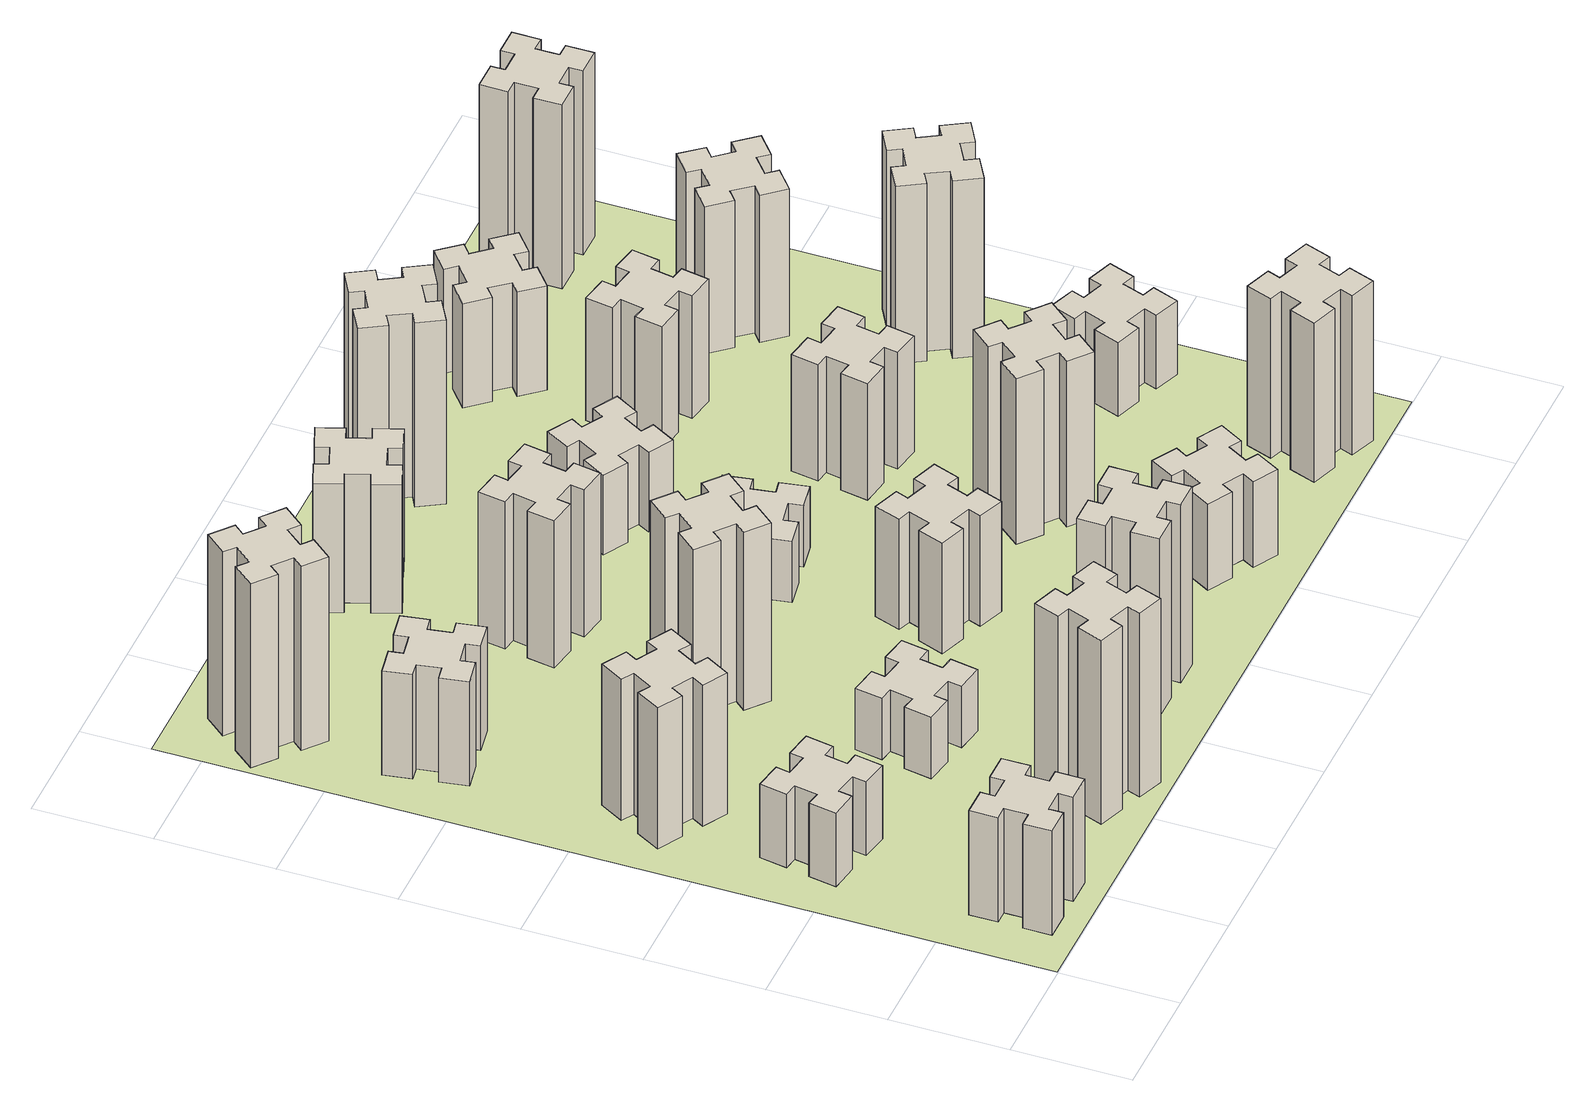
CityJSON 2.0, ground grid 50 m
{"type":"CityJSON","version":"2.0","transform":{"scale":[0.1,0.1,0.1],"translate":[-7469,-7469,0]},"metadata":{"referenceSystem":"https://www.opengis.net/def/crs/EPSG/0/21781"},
"CityObjects":{
"building1":{"type":"Building","attributes":{"class":"1000","function":"1000","usage":"1000","yearOfConstruction":2016,"roofType":"1000","measuredHeight":51,"storeysAboveGround":30,"storeysBelowGround":0},"geometry":[{"type":"Solid","lod":"1","boundaries":[[[[0,1,2,3,4,5,6,7,8,9,10,11,12,13,14,15,16,17,18,19]],[[17,16,20,21]],[[16,15,22,20]],[[15,14,23,22]],[[14,13,24,23]],[[13,12,25,24]],[[12,11,26,25]],[[11,10,27,26]],[[10,9,28,27]],[[9,8,29,28]],[[8,7,30,29]],[[7,6,31,30]],[[6,5,32,31]],[[5,4,33,32]],[[4,3,34,33]],[[3,2,35,34]],[[2,1,36,35]],[[1,0,37,36]],[[0,19,38,37]],[[19,18,39,38]],[[18,17,21,39]],[[24,25,26,27,28,29,30,31,32,33,34,35,36,37,38,39,21,20,22,23]]]]}]},
"building2":{"type":"Building","attributes":{"class":"1000","function":"1000","usage":"1000","yearOfConstruction":2016,"roofType":"1000","measuredHeight":36,"storeysAboveGround":30,"storeysBelowGround":0},"geometry":[{"type":"Solid","lod":"1","boundaries":[[[[40,41,42,43,44,45,46,47,48,49,50,51,52,53,54,55,56,57,58,59]],[[57,56,60,61]],[[56,55,62,60]],[[55,54,63,62]],[[54,53,64,63]],[[53,52,65,64]],[[52,51,66,65]],[[51,50,67,66]],[[50,49,68,67]],[[49,48,69,68]],[[48,47,70,69]],[[47,46,71,70]],[[46,45,72,71]],[[45,44,73,72]],[[44,43,74,73]],[[43,42,75,74]],[[42,41,76,75]],[[41,40,77,76]],[[40,59,78,77]],[[59,58,79,78]],[[58,57,61,79]],[[64,65,66,67,68,69,70,71,72,73,74,75,76,77,78,79,61,60,62,63]]]]}]},
"building3":{"type":"Building","attributes":{"class":"1000","function":"1000","usage":"1000","yearOfConstruction":2016,"roofType":"1000","measuredHeight":69,"storeysAboveGround":30,"storeysBelowGround":0},"geometry":[{"type":"Solid","lod":"1","boundaries":[[[[80,81,82,83,84,85,86,87,88,89,90,91,92,93,94,95,96,97,98,99]],[[97,96,100,101]],[[96,95,102,100]],[[95,94,103,102]],[[94,93,104,103]],[[93,92,105,104]],[[92,91,106,105]],[[91,90,107,106]],[[90,89,108,107]],[[89,88,109,108]],[[88,87,110,109]],[[87,86,111,110]],[[86,85,112,111]],[[85,84,113,112]],[[84,83,114,113]],[[83,82,115,114]],[[82,81,116,115]],[[81,80,117,116]],[[80,99,118,117]],[[99,98,119,118]],[[98,97,101,119]],[[104,105,106,107,108,109,110,111,112,113,114,115,116,117,118,119,101,100,102,103]]]]}]},
"building4":{"type":"Building","attributes":{"class":"1000","function":"1000","usage":"1000","yearOfConstruction":2016,"roofType":"1000","measuredHeight":51,"storeysAboveGround":30,"storeysBelowGround":0},"geometry":[{"type":"Solid","lod":"1","boundaries":[[[[120,121,122,123,124,125,126,127,128,129,130,131,132,133,134,135,136,137,138,139]],[[137,136,140,141]],[[136,135,142,140]],[[135,134,143,142]],[[134,133,144,143]],[[133,132,145,144]],[[132,131,146,145]],[[131,130,147,146]],[[130,129,148,147]],[[129,128,149,148]],[[128,127,150,149]],[[127,126,151,150]],[[126,125,152,151]],[[125,124,153,152]],[[124,123,154,153]],[[123,122,155,154]],[[122,121,156,155]],[[121,120,157,156]],[[120,139,158,157]],[[139,138,159,158]],[[138,137,141,159]],[[144,145,146,147,148,149,150,151,152,153,154,155,156,157,158,159,141,140,142,143]]]]}]},
"building5":{"type":"Building","attributes":{"class":"1000","function":"1000","usage":"1000","yearOfConstruction":2016,"roofType":"1000","measuredHeight":90,"storeysAboveGround":30,"storeysBelowGround":0},"geometry":[{"type":"Solid","lod":"1","boundaries":[[[[160,161,162,163,164,165,166,167,168,169,170,171,172,173,174,175,176,177,178,179]],[[177,176,180,181]],[[176,175,182,180]],[[175,174,183,182]],[[174,173,184,183]],[[173,172,185,184]],[[172,171,186,185]],[[171,170,187,186]],[[170,169,188,187]],[[169,168,189,188]],[[168,167,190,189]],[[167,166,191,190]],[[166,165,192,191]],[[165,164,193,192]],[[164,163,194,193]],[[163,162,195,194]],[[162,161,196,195]],[[161,160,197,196]],[[160,179,198,197]],[[179,178,199,198]],[[178,177,181,199]],[[184,185,186,187,188,189,190,191,192,193,194,195,196,197,198,199,181,180,182,183]]]]}]},
"building6":{"type":"Building","attributes":{"class":"1000","function":"1000","usage":"1000","yearOfConstruction":2016,"roofType":"1000","measuredHeight":90,"storeysAboveGround":30,"storeysBelowGround":0},"geometry":[{"type":"Solid","lod":"1","boundaries":[[[[200,201,202,203,204,205,206,207,208,209,210,211,212,213,214,215,216,217,218,219]],[[217,216,220,221]],[[216,215,222,220]],[[215,214,223,222]],[[214,213,224,223]],[[213,212,225,224]],[[212,211,226,225]],[[211,210,227,226]],[[210,209,228,227]],[[209,208,229,228]],[[208,207,230,229]],[[207,206,231,230]],[[206,205,232,231]],[[205,204,233,232]],[[204,203,234,233]],[[203,202,235,234]],[[202,201,236,235]],[[201,200,237,236]],[[200,219,238,237]],[[219,218,239,238]],[[218,217,221,239]],[[224,225,226,227,228,229,230,231,232,233,234,235,236,237,238,239,221,220,222,223]]]]}]},
"building7":{"type":"Building","attributes":{"class":"1000","function":"1000","usage":"1000","yearOfConstruction":2016,"roofType":"1000","measuredHeight":30,"storeysAboveGround":30,"storeysBelowGround":0},"geometry":[{"type":"Solid","lod":"1","boundaries":[[[[240,241,242,243,244,245,246,247,248,249,250,251,252,253,254,255,256,257,258,259]],[[257,256,260,261]],[[256,255,262,260]],[[255,254,263,262]],[[254,253,264,263]],[[253,252,265,264]],[[252,251,266,265]],[[251,250,267,266]],[[250,249,268,267]],[[249,248,269,268]],[[248,247,270,269]],[[247,246,271,270]],[[246,245,272,271]],[[245,244,273,272]],[[244,243,274,273]],[[243,242,275,274]],[[242,241,276,275]],[[241,240,277,276]],[[240,259,278,277]],[[259,258,279,278]],[[258,257,261,279]],[[264,265,266,267,268,269,270,271,272,273,274,275,276,277,278,279,261,260,262,263]]]]}]},
"building8":{"type":"Building","attributes":{"class":"1000","function":"1000","usage":"1000","yearOfConstruction":2016,"roofType":"1000","measuredHeight":87,"storeysAboveGround":30,"storeysBelowGround":0},"geometry":[{"type":"Solid","lod":"1","boundaries":[[[[280,281,282,283,284,285,286,287,288,289,290,291,292,293,294,295,296,297,298,299]],[[297,296,300,301]],[[296,295,302,300]],[[295,294,303,302]],[[294,293,304,303]],[[293,292,305,304]],[[292,291,306,305]],[[291,290,307,306]],[[290,289,308,307]],[[289,288,309,308]],[[288,287,310,309]],[[287,286,311,310]],[[286,285,312,311]],[[285,284,313,312]],[[284,283,314,313]],[[283,282,315,314]],[[282,281,316,315]],[[281,280,317,316]],[[280,299,318,317]],[[299,298,319,318]],[[298,297,301,319]],[[304,305,306,307,308,309,310,311,312,313,314,315,316,317,318,319,301,300,302,303]]]]}]},
"building9":{"type":"Building","attributes":{"class":"1000","function":"1000","usage":"1000","yearOfConstruction":2016,"roofType":"1000","measuredHeight":87,"storeysAboveGround":30,"storeysBelowGround":0},"geometry":[{"type":"Solid","lod":"1","boundaries":[[[[320,321,322,323,324,325,326,327,328,329,330,331,332,333,334,335,336,337,338,339]],[[337,336,340,341]],[[336,335,342,340]],[[335,334,343,342]],[[334,333,344,343]],[[333,332,345,344]],[[332,331,346,345]],[[331,330,347,346]],[[330,329,348,347]],[[329,328,349,348]],[[328,327,350,349]],[[327,326,351,350]],[[326,325,352,351]],[[325,324,353,352]],[[324,323,354,353]],[[323,322,355,354]],[[322,321,356,355]],[[321,320,357,356]],[[320,339,358,357]],[[339,338,359,358]],[[338,337,341,359]],[[344,345,346,347,348,349,350,351,352,353,354,355,356,357,358,359,341,340,342,343]]]]}]},
"building10":{"type":"Building","attributes":{"class":"1000","function":"1000","usage":"1000","yearOfConstruction":2016,"roofType":"1000","measuredHeight":72,"storeysAboveGround":30,"storeysBelowGround":0},"geometry":[{"type":"Solid","lod":"1","boundaries":[[[[360,361,362,363,364,365,366,367,368,369,370,371,372,373,374,375,376,377,378,379]],[[377,376,380,381]],[[376,375,382,380]],[[375,374,383,382]],[[374,373,384,383]],[[373,372,385,384]],[[372,371,386,385]],[[371,370,387,386]],[[370,369,388,387]],[[369,368,389,388]],[[368,367,390,389]],[[367,366,391,390]],[[366,365,392,391]],[[365,364,393,392]],[[364,363,394,393]],[[363,362,395,394]],[[362,361,396,395]],[[361,360,397,396]],[[360,379,398,397]],[[379,378,399,398]],[[378,377,381,399]],[[384,385,386,387,388,389,390,391,392,393,394,395,396,397,398,399,381,380,382,383]]]]}]},
"building11":{"type":"Building","attributes":{"class":"1000","function":"1000","usage":"1000","yearOfConstruction":2016,"roofType":"1000","measuredHeight":63,"storeysAboveGround":30,"storeysBelowGround":0},"geometry":[{"type":"Solid","lod":"1","boundaries":[[[[400,401,402,403,404,405,406,407,408,409,410,411,412,413,414,415,416,417,418,419]],[[417,416,420,421]],[[416,415,422,420]],[[415,414,423,422]],[[414,413,424,423]],[[413,412,425,424]],[[412,411,426,425]],[[411,410,427,426]],[[410,409,428,427]],[[409,408,429,428]],[[408,407,430,429]],[[407,406,431,430]],[[406,405,432,431]],[[405,404,433,432]],[[404,403,434,433]],[[403,402,435,434]],[[402,401,436,435]],[[401,400,437,436]],[[400,419,438,437]],[[419,418,439,438]],[[418,417,421,439]],[[424,425,426,427,428,429,430,431,432,433,434,435,436,437,438,439,421,420,422,423]]]]}]},
"building12":{"type":"Building","attributes":{"class":"1000","function":"1000","usage":"1000","yearOfConstruction":2016,"roofType":"1000","measuredHeight":54,"storeysAboveGround":30,"storeysBelowGround":0},"geometry":[{"type":"Solid","lod":"1","boundaries":[[[[440,441,442,443,444,445,446,447,448,449,450,451,452,453,454,455,456,457,458,459]],[[457,456,460,461]],[[456,455,462,460]],[[455,454,463,462]],[[454,453,464,463]],[[453,452,465,464]],[[452,451,466,465]],[[451,450,467,466]],[[450,449,468,467]],[[449,448,469,468]],[[448,447,470,469]],[[447,446,471,470]],[[446,445,472,471]],[[445,444,473,472]],[[444,443,474,473]],[[443,442,475,474]],[[442,441,476,475]],[[441,440,477,476]],[[440,459,478,477]],[[459,458,479,478]],[[458,457,461,479]],[[464,465,466,467,468,469,470,471,472,473,474,475,476,477,478,479,461,460,462,463]]]]}]},
"building13":{"type":"Building","attributes":{"class":"1000","function":"1000","usage":"1000","yearOfConstruction":2016,"roofType":"1000","measuredHeight":30,"storeysAboveGround":30,"storeysBelowGround":0},"geometry":[{"type":"Solid","lod":"1","boundaries":[[[[480,481,482,483,484,485,486,487,488,489,490,491,492,493,494,495,496,497,498,499]],[[497,496,500,501]],[[496,495,502,500]],[[495,494,503,502]],[[494,493,504,503]],[[493,492,505,504]],[[492,491,506,505]],[[491,490,507,506]],[[490,489,508,507]],[[489,488,509,508]],[[488,487,510,509]],[[487,486,511,510]],[[486,485,512,511]],[[485,484,513,512]],[[484,483,514,513]],[[483,482,515,514]],[[482,481,516,515]],[[481,480,517,516]],[[480,499,518,517]],[[499,498,519,518]],[[498,497,501,519]],[[504,505,506,507,508,509,510,511,512,513,514,515,516,517,518,519,501,500,502,503]]]]}]},
"building14":{"type":"Building","attributes":{"class":"1000","function":"1000","usage":"1000","yearOfConstruction":2016,"roofType":"1000","measuredHeight":42,"storeysAboveGround":30,"storeysBelowGround":0},"geometry":[{"type":"Solid","lod":"1","boundaries":[[[[520,521,522,523,524,525,526,527,528,529,530,531,532,533,534,535,536,537,538,539]],[[537,536,540,541]],[[536,535,542,540]],[[535,534,543,542]],[[534,533,544,543]],[[533,532,545,544]],[[532,531,546,545]],[[531,530,547,546]],[[530,529,548,547]],[[529,528,549,548]],[[528,527,550,549]],[[527,526,551,550]],[[526,525,552,551]],[[525,524,553,552]],[[524,523,554,553]],[[523,522,555,554]],[[522,521,556,555]],[[521,520,557,556]],[[520,539,558,557]],[[539,538,559,558]],[[538,537,541,559]],[[544,545,546,547,548,549,550,551,552,553,554,555,556,557,558,559,541,540,542,543]]]]}]},
"building15":{"type":"Building","attributes":{"class":"1000","function":"1000","usage":"1000","yearOfConstruction":2016,"roofType":"1000","measuredHeight":39,"storeysAboveGround":30,"storeysBelowGround":0},"geometry":[{"type":"Solid","lod":"1","boundaries":[[[[560,561,562,563,564,565,566,567,568,569,570,571,572,573,574,575,576,577,578,579]],[[577,576,580,581]],[[576,575,582,580]],[[575,574,583,582]],[[574,573,584,583]],[[573,572,585,584]],[[572,571,586,585]],[[571,570,587,586]],[[570,569,588,587]],[[569,568,589,588]],[[568,567,590,589]],[[567,566,591,590]],[[566,565,592,591]],[[565,564,593,592]],[[564,563,594,593]],[[563,562,595,594]],[[562,561,596,595]],[[561,560,597,596]],[[560,579,598,597]],[[579,578,599,598]],[[578,577,581,599]],[[584,585,586,587,588,589,590,591,592,593,594,595,596,597,598,599,581,580,582,583]]]]}]},
"building16":{"type":"Building","attributes":{"class":"1000","function":"1000","usage":"1000","yearOfConstruction":2016,"roofType":"1000","measuredHeight":90,"storeysAboveGround":30,"storeysBelowGround":0},"geometry":[{"type":"Solid","lod":"1","boundaries":[[[[600,601,602,603,604,605,606,607,608,609,610,611,612,613,614,615,616,617,618,619]],[[617,616,620,621]],[[616,615,622,620]],[[615,614,623,622]],[[614,613,624,623]],[[613,612,625,624]],[[612,611,626,625]],[[611,610,627,626]],[[610,609,628,627]],[[609,608,629,628]],[[608,607,630,629]],[[607,606,631,630]],[[606,605,632,631]],[[605,604,633,632]],[[604,603,634,633]],[[603,602,635,634]],[[602,601,636,635]],[[601,600,637,636]],[[600,619,638,637]],[[619,618,639,638]],[[618,617,621,639]],[[624,625,626,627,628,629,630,631,632,633,634,635,636,637,638,639,621,620,622,623]]]]}]},
"building17":{"type":"Building","attributes":{"class":"1000","function":"1000","usage":"1000","yearOfConstruction":2016,"roofType":"1000","measuredHeight":81,"storeysAboveGround":30,"storeysBelowGround":0},"geometry":[{"type":"Solid","lod":"1","boundaries":[[[[640,641,642,643,644,645,646,647,648,649,650,651,652,653,654,655,656,657,658,659]],[[657,656,660,661]],[[656,655,662,660]],[[655,654,663,662]],[[654,653,664,663]],[[653,652,665,664]],[[652,651,666,665]],[[651,650,667,666]],[[650,649,668,667]],[[649,648,669,668]],[[648,647,670,669]],[[647,646,671,670]],[[646,645,672,671]],[[645,644,673,672]],[[644,643,674,673]],[[643,642,675,674]],[[642,641,676,675]],[[641,640,677,676]],[[640,659,678,677]],[[659,658,679,678]],[[658,657,661,679]],[[664,665,666,667,668,669,670,671,672,673,674,675,676,677,678,679,661,660,662,663]]]]}]},
"building18":{"type":"Building","attributes":{"class":"1000","function":"1000","usage":"1000","yearOfConstruction":2016,"roofType":"1000","measuredHeight":57,"storeysAboveGround":30,"storeysBelowGround":0},"geometry":[{"type":"Solid","lod":"1","boundaries":[[[[680,681,682,683,684,685,686,687,688,689,690,691,692,693,694,695,696,697,698,699]],[[697,696,700,701]],[[696,695,702,700]],[[695,694,703,702]],[[694,693,704,703]],[[693,692,705,704]],[[692,691,706,705]],[[691,690,707,706]],[[690,689,708,707]],[[689,688,709,708]],[[688,687,710,709]],[[687,686,711,710]],[[686,685,712,711]],[[685,684,713,712]],[[684,683,714,713]],[[683,682,715,714]],[[682,681,716,715]],[[681,680,717,716]],[[680,699,718,717]],[[699,698,719,718]],[[698,697,701,719]],[[704,705,706,707,708,709,710,711,712,713,714,715,716,717,718,719,701,700,702,703]]]]}]},
"building19":{"type":"Building","attributes":{"class":"1000","function":"1000","usage":"1000","yearOfConstruction":2016,"roofType":"1000","measuredHeight":60,"storeysAboveGround":30,"storeysBelowGround":0},"geometry":[{"type":"Solid","lod":"1","boundaries":[[[[720,721,722,723,724,725,726,727,728,729,730,731,732,733,734,735,736,737,738,739]],[[737,736,740,741]],[[736,735,742,740]],[[735,734,743,742]],[[734,733,744,743]],[[733,732,745,744]],[[732,731,746,745]],[[731,730,747,746]],[[730,729,748,747]],[[729,728,749,748]],[[728,727,750,749]],[[727,726,751,750]],[[726,725,752,751]],[[725,724,753,752]],[[724,723,754,753]],[[723,722,755,754]],[[722,721,756,755]],[[721,720,757,756]],[[720,739,758,757]],[[739,738,759,758]],[[738,737,741,759]],[[744,745,746,747,748,749,750,751,752,753,754,755,756,757,758,759,741,740,742,743]]]]}]},
"building20":{"type":"Building","attributes":{"class":"1000","function":"1000","usage":"1000","yearOfConstruction":2016,"roofType":"1000","measuredHeight":78,"storeysAboveGround":30,"storeysBelowGround":0},"geometry":[{"type":"Solid","lod":"1","boundaries":[[[[760,761,762,763,764,765,766,767,768,769,770,771,772,773,774,775,776,777,778,779]],[[777,776,780,781]],[[776,775,782,780]],[[775,774,783,782]],[[774,773,784,783]],[[773,772,785,784]],[[772,771,786,785]],[[771,770,787,786]],[[770,769,788,787]],[[769,768,789,788]],[[768,767,790,789]],[[767,766,791,790]],[[766,765,792,791]],[[765,764,793,792]],[[764,763,794,793]],[[763,762,795,794]],[[762,761,796,795]],[[761,760,797,796]],[[760,779,798,797]],[[779,778,799,798]],[[778,777,781,799]],[[784,785,786,787,788,789,790,791,792,793,794,795,796,797,798,799,781,780,782,783]]]]}]},
"building21":{"type":"Building","attributes":{"class":"1000","function":"1000","usage":"1000","yearOfConstruction":2016,"roofType":"1000","measuredHeight":51,"storeysAboveGround":30,"storeysBelowGround":0},"geometry":[{"type":"Solid","lod":"1","boundaries":[[[[800,801,802,803,804,805,806,807,808,809,810,811,812,813,814,815,816,817,818,819]],[[817,816,820,821]],[[816,815,822,820]],[[815,814,823,822]],[[814,813,824,823]],[[813,812,825,824]],[[812,811,826,825]],[[811,810,827,826]],[[810,809,828,827]],[[809,808,829,828]],[[808,807,830,829]],[[807,806,831,830]],[[806,805,832,831]],[[805,804,833,832]],[[804,803,834,833]],[[803,802,835,834]],[[802,801,836,835]],[[801,800,837,836]],[[800,819,838,837]],[[819,818,839,838]],[[818,817,821,839]],[[824,825,826,827,828,829,830,831,832,833,834,835,836,837,838,839,821,820,822,823]]]]}]},
"building22":{"type":"Building","attributes":{"class":"1000","function":"1000","usage":"1000","yearOfConstruction":2016,"roofType":"1000","measuredHeight":36,"storeysAboveGround":30,"storeysBelowGround":0},"geometry":[{"type":"Solid","lod":"1","boundaries":[[[[840,841,842,843,844,845,846,847,848,849,850,851,852,853,854,855,856,857,858,859]],[[857,856,860,861]],[[856,855,862,860]],[[855,854,863,862]],[[854,853,864,863]],[[853,852,865,864]],[[852,851,866,865]],[[851,850,867,866]],[[850,849,868,867]],[[849,848,869,868]],[[848,847,870,869]],[[847,846,871,870]],[[846,845,872,871]],[[845,844,873,872]],[[844,843,874,873]],[[843,842,875,874]],[[842,841,876,875]],[[841,840,877,876]],[[840,859,878,877]],[[859,858,879,878]],[[858,857,861,879]],[[864,865,866,867,868,869,870,871,872,873,874,875,876,877,878,879,861,860,862,863]]]]}]},
"building23":{"type":"Building","attributes":{"class":"1000","function":"1000","usage":"1000","yearOfConstruction":2016,"roofType":"1000","measuredHeight":87,"storeysAboveGround":30,"storeysBelowGround":0},"geometry":[{"type":"Solid","lod":"1","boundaries":[[[[880,881,882,883,884,885,886,887,888,889,890,891,892,893,894,895,896,897,898,899]],[[897,896,900,901]],[[896,895,902,900]],[[895,894,903,902]],[[894,893,904,903]],[[893,892,905,904]],[[892,891,906,905]],[[891,890,907,906]],[[890,889,908,907]],[[889,888,909,908]],[[888,887,910,909]],[[887,886,911,910]],[[886,885,912,911]],[[885,884,913,912]],[[884,883,914,913]],[[883,882,915,914]],[[882,881,916,915]],[[881,880,917,916]],[[880,899,918,917]],[[899,898,919,918]],[[898,897,901,919]],[[904,905,906,907,908,909,910,911,912,913,914,915,916,917,918,919,901,900,902,903]]]]}]},
"building24":{"type":"Building","attributes":{"class":"1000","function":"1000","usage":"1000","yearOfConstruction":2016,"roofType":"1000","measuredHeight":72,"storeysAboveGround":30,"storeysBelowGround":0},"geometry":[{"type":"Solid","lod":"1","boundaries":[[[[920,921,922,923,924,925,926,927,928,929,930,931,932,933,934,935,936,937,938,939]],[[937,936,940,941]],[[936,935,942,940]],[[935,934,943,942]],[[934,933,944,943]],[[933,932,945,944]],[[932,931,946,945]],[[931,930,947,946]],[[930,929,948,947]],[[929,928,949,948]],[[928,927,950,949]],[[927,926,951,950]],[[926,925,952,951]],[[925,924,953,952]],[[924,923,954,953]],[[923,922,955,954]],[[922,921,956,955]],[[921,920,957,956]],[[920,939,958,957]],[[939,938,959,958]],[[938,937,941,959]],[[944,945,946,947,948,949,950,951,952,953,954,955,956,957,958,959,941,940,942,943]]]]}]},
"building25":{"type":"Building","attributes":{"class":"1000","function":"1000","usage":"1000","yearOfConstruction":2016,"roofType":"1000","measuredHeight":90,"storeysAboveGround":30,"storeysBelowGround":0},"geometry":[{"type":"Solid","lod":"1","boundaries":[[[[960,961,962,963,964,965,966,967,968,969,970,971,972,973,974,975,976,977,978,979]],[[977,976,980,981]],[[976,975,982,980]],[[975,974,983,982]],[[974,973,984,983]],[[973,972,985,984]],[[972,971,986,985]],[[971,970,987,986]],[[970,969,988,987]],[[969,968,989,988]],[[968,967,990,989]],[[967,966,991,990]],[[966,965,992,991]],[[965,964,993,992]],[[964,963,994,993]],[[963,962,995,994]],[[962,961,996,995]],[[961,960,997,996]],[[960,979,998,997]],[[979,978,999,998]],[[978,977,981,999]],[[984,985,986,987,988,989,990,991,992,993,994,995,996,997,998,999,981,980,982,983]]]]}]},
"landuse1":{"type":"LandUse","attributes":{"name":"plot1","function":"1010"},"geometry":[{"type":"MultiSurface","lod":"1","boundaries":[[[1000,1001,1002,1003]]]}]}
},
"vertices":[
[265,325,0],[265,225,0],[205,225,0],[205,105,0],[325,105,0],[325,165,0],[425,165,0],[425,105,0],[545,105,0],[545,225,0],[485,225,0],[485,325,0],[545,325,0],[545,445,0],[425,445,0],[425,385,0],[325,385,0],[325,445,0],[205,445,0],[205,325,0],[325,385,510],[325,445,510],[425,385,510],[425,445,510],[545,445,510],[545,325,510],[485,325,510],[485,225,510],[545,225,510],[545,105,510],[425,105,510],[425,165,510],[325,165,510],[325,105,510],[205,105,510],[205,225,510],[265,225,510],[265,325,510],[205,325,510],[205,445,510],
[307,1016,0],[405,998,0],[395,939,0],[513,918,0],[534,1037,0],[475,1047,0],[492,1145,0],[551,1135,0],[572,1253,0],[454,1274,0],[444,1215,0],[345,1232,0],[356,1291,0],[237,1312,0],[217,1194,0],[276,1184,0],[258,1085,0],[199,1096,0],[178,977,0],[297,957,0],[258,1085,360],[199,1096,360],[276,1184,360],[217,1194,360],[237,1312,360],[356,1291,360],[345,1232,360],[444,1215,360],[454,1274,360],[572,1253,360],[551,1135,360],[492,1145,360],[475,1047,360],[534,1037,360],[513,918,360],[395,939,360],[405,998,360],[307,1016,360],[297,957,360],[178,977,360],
[474,1826,0],[387,1876,0],[417,1928,0],[313,1988,0],[253,1884,0],[305,1854,0],[255,1767,0],[203,1797,0],[143,1693,0],[247,1633,0],[277,1685,0],[364,1635,0],[334,1583,0],[438,1523,0],[498,1627,0],[446,1657,0],[496,1744,0],[548,1714,0],[608,1818,0],[504,1878,0],[496,1744,690],[548,1714,690],[446,1657,690],[498,1627,690],[438,1523,690],[334,1583,690],[364,1635,690],[277,1685,690],[247,1633,690],[143,1693,690],[203,1797,690],[255,1767,690],[305,1854,690],[253,1884,690],[313,1988,690],[417,1928,690],[387,1876,690],[474,1826,690],[504,1878,690],[608,1818,690],
[405,2812,0],[307,2795,0],[297,2854,0],[178,2833,0],[199,2715,0],[258,2725,0],[276,2627,0],[217,2617,0],[237,2498,0],[356,2519,0],[345,2578,0],[444,2596,0],[454,2537,0],[572,2557,0],[551,2676,0],[492,2665,0],[475,2764,0],[534,2774,0],[513,2892,0],[395,2871,0],[475,2764,510],[534,2774,510],[492,2665,510],[551,2676,510],[572,2557,510],[454,2537,510],[444,2596,510],[345,2578,510],[356,2519,510],[237,2498,510],[217,2617,510],[276,2627,510],[258,2725,510],[199,2715,510],[178,2833,510],[297,2854,510],[307,2795,510],[405,2812,510],[395,2871,510],[513,2892,510],
[1029,360,0],[995,266,0],[939,287,0],[897,174,0],[1010,133,0],[1031,189,0],[1125,155,0],[1104,99,0],[1217,57,0],[1258,170,0],[1202,191,0],[1236,285,0],[1292,264,0],[1333,377,0],[1220,418,0],[1200,362,0],[1106,396,0],[1127,452,0],[1014,493,0],[973,380,0],[1106,396,900],[1127,452,900],[1200,362,900],[1220,418,900],[1333,377,900],[1292,264,900],[1236,285,900],[1202,191,900],[1258,170,900],[1217,57,900],[1104,99,900],[1125,155,900],[1031,189,900],[1010,133,900],[897,174,900],[939,287,900],[995,266,900],[1029,360,900],[973,380,900],[1014,493,900],
[384,3387,0],[308,3452,0],[346,3498,0],[254,3575,0],[177,3483,0],[223,3444,0],[159,3368,0],[113,3406,0],[36,3314,0],[128,3237,0],[166,3283,0],[243,3219,0],[204,3173,0],[296,3096,0],[373,3188,0],[327,3226,0],[392,3303,0],[438,3264,0],[515,3356,0],[423,3433,0],[392,3303,900],[438,3264,900],[327,3226,900],[373,3188,900],[296,3096,900],[204,3173,900],[243,3219,900],[166,3283,900],[128,3237,900],[36,3314,900],[113,3406,900],[159,3368,900],[223,3444,900],[177,3483,900],[254,3575,900],[346,3498,900],[308,3452,900],[384,3387,900],[423,3433,900],[515,3356,900],
[1016,1084,0],[998,985,0],[939,996,0],[918,877,0],[1037,857,0],[1047,916,0],[1145,898,0],[1135,839,0],[1253,818,0],[1274,937,0],[1215,947,0],[1232,1045,0],[1291,1035,0],[1312,1153,0],[1194,1174,0],[1184,1115,0],[1085,1132,0],[1096,1191,0],[977,1212,0],[957,1094,0],[1085,1132,300],[1096,1191,300],[1184,1115,300],[1194,1174,300],[1312,1153,300],[1291,1035,300],[1232,1045,300],[1215,947,300],[1274,937,300],[1253,818,300],[1135,839,300],[1145,898,300],[1047,916,300],[1037,857,300],[918,877,300],[939,996,300],[998,985,300],[1016,1084,300],[957,1094,300],[977,1212,300],
[1006,1803,0],[1083,1739,0],[1044,1693,0],[1136,1616,0],[1213,1708,0],[1167,1746,0],[1232,1823,0],[1278,1784,0],[1355,1876,0],[1263,1953,0],[1224,1907,0],[1148,1972,0],[1186,2018,0],[1094,2095,0],[1017,2003,0],[1063,1964,0],[999,1888,0],[953,1926,0],[876,1834,0],[968,1757,0],[999,1888,870],[953,1926,870],[1063,1964,870],[1017,2003,870],[1094,2095,870],[1186,2018,870],[1148,1972,870],[1224,1907,870],[1263,1953,870],[1355,1876,870],[1278,1784,870],[1232,1823,870],[1167,1746,870],[1213,1708,870],[1136,1616,870],[1044,1693,870],[1083,1739,870],[1006,1803,870],[968,1757,870],[876,1834,870],
[1865,325,0],[1865,425,0],[1925,425,0],[1925,545,0],[1805,545,0],[1805,485,0],[1705,485,0],[1705,545,0],[1585,545,0],[1585,425,0],[1645,425,0],[1645,325,0],[1585,325,0],[1585,205,0],[1705,205,0],[1705,265,0],[1805,265,0],[1805,205,0],[1925,205,0],[1925,325,0],[1805,265,870],[1805,205,870],[1705,265,870],[1705,205,870],[1585,205,870],[1585,325,870],[1645,325,870],[1645,425,870],[1585,425,870],[1585,545,870],[1705,545,870],[1705,485,870],[1805,485,870],[1805,545,870],[1925,545,870],[1925,425,870],[1865,425,870],[1865,325,870],[1925,325,870],[1925,205,870],
[1315,2527,0],[1332,2625,0],[1391,2615,0],[1412,2733,0],[1294,2754,0],[1284,2695,0],[1185,2712,0],[1196,2771,0],[1077,2792,0],[1057,2674,0],[1116,2664,0],[1098,2565,0],[1039,2576,0],[1018,2457,0],[1137,2437,0],[1147,2496,0],[1245,2478,0],[1235,2419,0],[1353,2398,0],[1374,2517,0],[1245,2478,720],[1235,2419,720],[1147,2496,720],[1137,2437,720],[1018,2457,720],[1039,2576,720],[1098,2565,720],[1116,2664,720],[1057,2674,720],[1077,2792,720],[1196,2771,720],[1185,2712,720],[1284,2695,720],[1294,2754,720],[1412,2733,720],[1391,2615,720],[1332,2625,720],[1315,2527,720],[1374,2517,720],[1353,2398,720],
[1225,3456,0],[1131,3422,0],[1110,3478,0],[997,3437,0],[1039,3324,0],[1095,3345,0],[1129,3251,0],[1073,3230,0],[1114,3117,0],[1227,3159,0],[1206,3215,0],[1300,3249,0],[1320,3193,0],[1433,3234,0],[1392,3347,0],[1336,3326,0],[1302,3420,0],[1358,3440,0],[1317,3553,0],[1204,3512,0],[1302,3420,630],[1358,3440,630],[1336,3326,630],[1392,3347,630],[1433,3234,630],[1320,3193,630],[1300,3249,630],[1206,3215,630],[1227,3159,630],[1114,3117,630],[1073,3230,630],[1129,3251,630],[1095,3345,630],[1039,3324,630],[997,3437,630],[1110,3478,630],[1131,3422,630],[1225,3456,630],[1204,3512,630],[1317,3553,630],
[1769,1300,0],[1735,1206,0],[1679,1227,0],[1637,1114,0],[1750,1073,0],[1771,1129,0],[1865,1095,0],[1844,1039,0],[1957,997,0],[1998,1110,0],[1942,1131,0],[1976,1225,0],[2032,1204,0],[2073,1317,0],[1960,1358,0],[1940,1302,0],[1846,1336,0],[1867,1392,0],[1754,1433,0],[1713,1320,0],[1846,1336,540],[1867,1392,540],[1940,1302,540],[1960,1358,540],[2073,1317,540],[2032,1204,540],[1976,1225,540],[1942,1131,540],[1998,1110,540],[1957,997,540],[1844,1039,540],[1865,1095,540],[1771,1129,540],[1750,1073,540],[1637,1114,540],[1679,1227,540],[1735,1206,540],[1769,1300,540],[1713,1320,540],[1754,1433,540],
[1972,1925,0],[1955,2024,0],[2014,2034,0],[1993,2152,0],[1875,2131,0],[1885,2072,0],[1787,2055,0],[1777,2114,0],[1658,2093,0],[1679,1975,0],[1738,1985,0],[1756,1887,0],[1697,1877,0],[1717,1758,0],[1836,1779,0],[1825,1838,0],[1924,1856,0],[1934,1797,0],[2052,1817,0],[2031,1936,0],[1924,1856,300],[1934,1797,300],[1825,1838,300],[1836,1779,300],[1717,1758,300],[1697,1877,300],[1756,1887,300],[1738,1985,300],[1679,1975,300],[1658,2093,300],[1777,2114,300],[1787,2055,300],[1885,2072,300],[1875,2131,300],[1993,2152,300],[2014,2034,300],[1955,2024,300],[1972,1925,300],[2031,1936,300],[2052,1817,300],
[2525,474,0],[2475,387,0],[2423,417,0],[2363,313,0],[2467,253,0],[2497,305,0],[2584,255,0],[2554,203,0],[2658,143,0],[2718,247,0],[2666,277,0],[2716,364,0],[2768,334,0],[2828,438,0],[2724,498,0],[2694,446,0],[2607,496,0],[2637,548,0],[2533,608,0],[2473,504,0],[2607,496,420],[2637,548,420],[2694,446,420],[2724,498,420],[2828,438,420],[2768,334,420],[2716,364,420],[2666,277,420],[2718,247,420],[2658,143,420],[2554,203,420],[2584,255,420],[2497,305,420],[2467,253,420],[2363,313,420],[2423,417,420],[2475,387,420],[2525,474,420],[2473,504,420],[2533,608,420],
[2026,2497,0],[2076,2584,0],[2128,2554,0],[2188,2658,0],[2084,2718,0],[2054,2666,0],[1967,2716,0],[1997,2768,0],[1893,2828,0],[1833,2724,0],[1885,2694,0],[1835,2607,0],[1783,2637,0],[1723,2533,0],[1827,2473,0],[1857,2525,0],[1944,2475,0],[1914,2423,0],[2018,2363,0],[2078,2467,0],[1944,2475,390],[1914,2423,390],[1857,2525,390],[1827,2473,390],[1723,2533,390],[1783,2637,390],[1835,2607,390],[1885,2694,390],[1833,2724,390],[1893,2828,390],[1997,2768,390],[1967,2716,390],[2054,2666,390],[2084,2718,390],[2188,2658,390],[2128,2554,390],[2076,2584,390],[2026,2497,390],[2078,2467,390],[2018,2363,390],
[1844,3556,0],[1757,3506,0],[1727,3558,0],[1623,3498,0],[1683,3394,0],[1735,3424,0],[1785,3337,0],[1733,3307,0],[1793,3203,0],[1897,3263,0],[1867,3315,0],[1954,3365,0],[1984,3313,0],[2088,3373,0],[2028,3477,0],[1976,3447,0],[1926,3534,0],[1978,3564,0],[1918,3668,0],[1814,3608,0],[1926,3534,900],[1978,3564,900],[1976,3447,900],[2028,3477,900],[2088,3373,900],[1984,3313,900],[1954,3365,900],[1867,3315,900],[1897,3263,900],[1793,3203,900],[1733,3307,900],[1785,3337,900],[1735,3424,900],[1683,3394,900],[1623,3498,900],[1727,3558,900],[1757,3506,900],[1844,3556,900],[1814,3608,900],[1918,3668,900],
[2647,1006,0],[2712,1083,0],[2758,1044,0],[2835,1136,0],[2743,1213,0],[2704,1167,0],[2628,1232,0],[2666,1278,0],[2574,1355,0],[2497,1263,0],[2543,1224,0],[2479,1148,0],[2433,1186,0],[2356,1094,0],[2448,1017,0],[2486,1063,0],[2563,999,0],[2524,953,0],[2616,876,0],[2693,968,0],[2563,999,810],[2524,953,810],[2486,1063,810],[2448,1017,810],[2356,1094,810],[2433,1186,810],[2479,1148,810],[2543,1224,810],[2497,1263,810],[2574,1355,810],[2666,1278,810],[2628,1232,810],[2704,1167,810],[2743,1213,810],[2835,1136,810],[2758,1044,810],[2712,1083,810],[2647,1006,810],[2693,968,810],[2616,876,810],
[2527,1756,0],[2625,1738,0],[2615,1679,0],[2733,1658,0],[2754,1777,0],[2695,1787,0],[2712,1885,0],[2771,1875,0],[2792,1993,0],[2674,2014,0],[2664,1955,0],[2565,1972,0],[2576,2031,0],[2457,2052,0],[2437,1934,0],[2496,1924,0],[2478,1825,0],[2419,1836,0],[2398,1717,0],[2517,1697,0],[2478,1825,570],[2419,1836,570],[2496,1924,570],[2437,1934,570],[2457,2052,570],[2576,2031,570],[2565,1972,570],[2664,1955,570],[2674,2014,570],[2792,1993,570],[2771,1875,570],[2712,1885,570],[2695,1787,570],[2754,1777,570],[2733,1658,570],[2615,1679,570],[2625,1738,570],[2527,1756,570],[2517,1697,570],[2398,1717,570],
[2664,2795,0],[2565,2812,0],[2576,2871,0],[2457,2892,0],[2437,2774,0],[2496,2764,0],[2478,2665,0],[2419,2676,0],[2398,2557,0],[2517,2537,0],[2527,2596,0],[2625,2578,0],[2615,2519,0],[2733,2498,0],[2754,2617,0],[2695,2627,0],[2712,2725,0],[2771,2715,0],[2792,2833,0],[2674,2854,0],[2712,2725,600],[2771,2715,600],[2695,2627,600],[2754,2617,600],[2733,2498,600],[2615,2519,600],[2625,2578,600],[2527,2596,600],[2517,2537,600],[2398,2557,600],[2419,2676,600],[2478,2665,600],[2496,2764,600],[2437,2774,600],[2457,2892,600],[2576,2871,600],[2565,2812,600],[2664,2795,600],[2674,2854,600],[2792,2833,600],
[3251,189,0],[3345,155,0],[3324,99,0],[3437,57,0],[3478,170,0],[3422,191,0],[3456,285,0],[3512,264,0],[3553,377,0],[3440,418,0],[3420,362,0],[3326,396,0],[3347,452,0],[3234,493,0],[3193,380,0],[3249,360,0],[3215,266,0],[3159,287,0],[3117,174,0],[3230,133,0],[3215,266,780],[3159,287,780],[3249,360,780],[3193,380,780],[3234,493,780],[3347,452,780],[3326,396,780],[3420,362,780],[3440,418,780],[3553,377,780],[3512,264,780],[3456,285,780],[3422,191,780],[3478,170,780],[3437,57,780],[3324,99,780],[3345,155,780],[3251,189,780],[3230,133,780],[3117,174,780],
[2712,3368,0],[2647,3444,0],[2693,3483,0],[2616,3575,0],[2524,3498,0],[2563,3452,0],[2486,3387,0],[2448,3433,0],[2356,3356,0],[2433,3264,0],[2479,3303,0],[2543,3226,0],[2497,3188,0],[2574,3096,0],[2666,3173,0],[2628,3219,0],[2704,3283,0],[2743,3237,0],[2835,3314,0],[2758,3406,0],[2704,3283,510],[2743,3237,510],[2628,3219,510],[2666,3173,510],[2574,3096,510],[2497,3188,510],[2543,3226,510],[2479,3303,510],[2433,3264,510],[2356,3356,510],[2448,3433,510],[2486,3387,510],[2563,3452,510],[2524,3498,510],[2616,3575,510],[2693,3483,510],[2647,3444,510],[2712,3368,510],[2758,3406,510],[2835,3314,510],
[3351,1029,0],[3445,995,0],[3424,939,0],[3537,897,0],[3578,1010,0],[3522,1031,0],[3556,1125,0],[3612,1104,0],[3653,1217,0],[3540,1258,0],[3520,1202,0],[3426,1236,0],[3447,1292,0],[3334,1333,0],[3293,1220,0],[3349,1200,0],[3315,1106,0],[3259,1127,0],[3217,1014,0],[3330,973,0],[3315,1106,360],[3259,1127,360],[3349,1200,360],[3293,1220,360],[3334,1333,360],[3447,1292,360],[3426,1236,360],[3520,1202,360],[3540,1258,360],[3653,1217,360],[3612,1104,360],[3556,1125,360],[3522,1031,360],[3578,1010,360],[3537,897,360],[3424,939,360],[3445,995,360],[3351,1029,360],[3330,973,360],[3217,1014,360],
[3556,1867,0],[3506,1954,0],[3558,1984,0],[3498,2088,0],[3394,2028,0],[3424,1976,0],[3337,1926,0],[3307,1978,0],[3203,1918,0],[3263,1814,0],[3315,1844,0],[3365,1757,0],[3313,1727,0],[3373,1623,0],[3477,1683,0],[3447,1735,0],[3534,1785,0],[3564,1733,0],[3668,1793,0],[3608,1897,0],[3534,1785,870],[3564,1733,870],[3447,1735,870],[3477,1683,870],[3373,1623,870],[3313,1727,870],[3365,1757,870],[3315,1844,870],[3263,1814,870],[3203,1918,870],[3307,1978,870],[3337,1926,870],[3424,1976,870],[3394,2028,870],[3498,2088,870],[3558,1984,870],[3506,1954,870],[3556,1867,870],[3608,1897,870],[3668,1793,870],
[3119,2563,0],[3183,2486,0],[3137,2448,0],[3214,2356,0],[3306,2433,0],[3268,2479,0],[3344,2543,0],[3383,2497,0],[3475,2574,0],[3398,2666,0],[3352,2628,0],[3287,2704,0],[3333,2743,0],[3256,2835,0],[3164,2758,0],[3203,2712,0],[3126,2647,0],[3088,2693,0],[2996,2616,0],[3073,2524,0],[3126,2647,720],[3088,2693,720],[3203,2712,720],[3164,2758,720],[3256,2835,720],[3333,2743,720],[3287,2704,720],[3352,2628,720],[3398,2666,720],[3475,2574,720],[3383,2497,720],[3344,2543,720],[3268,2479,720],[3306,2433,720],[3214,2356,720],[3137,2448,720],[3183,2486,720],[3119,2563,720],[3073,2524,720],[2996,2616,720],
[3285,3325,0],[3385,3325,0],[3385,3265,0],[3505,3265,0],[3505,3385,0],[3445,3385,0],[3445,3485,0],[3505,3485,0],[3505,3605,0],[3385,3605,0],[3385,3545,0],[3285,3545,0],[3285,3605,0],[3165,3605,0],[3165,3485,0],[3225,3485,0],[3225,3385,0],[3165,3385,0],[3165,3265,0],[3285,3265,0],[3225,3385,900],[3165,3385,900],[3225,3485,900],[3165,3485,900],[3165,3605,900],[3285,3605,900],[3285,3545,900],[3385,3545,900],[3385,3605,900],[3505,3605,900],[3505,3485,900],[3445,3485,900],[3445,3385,900],[3505,3385,900],[3505,3265,900],[3385,3265,900],[3385,3325,900],[3285,3325,900],[3285,3265,900],[3165,3265,900],
[5,3705,0],[3705,3705,0],[3705,5,0],[5,5,0]
]}
